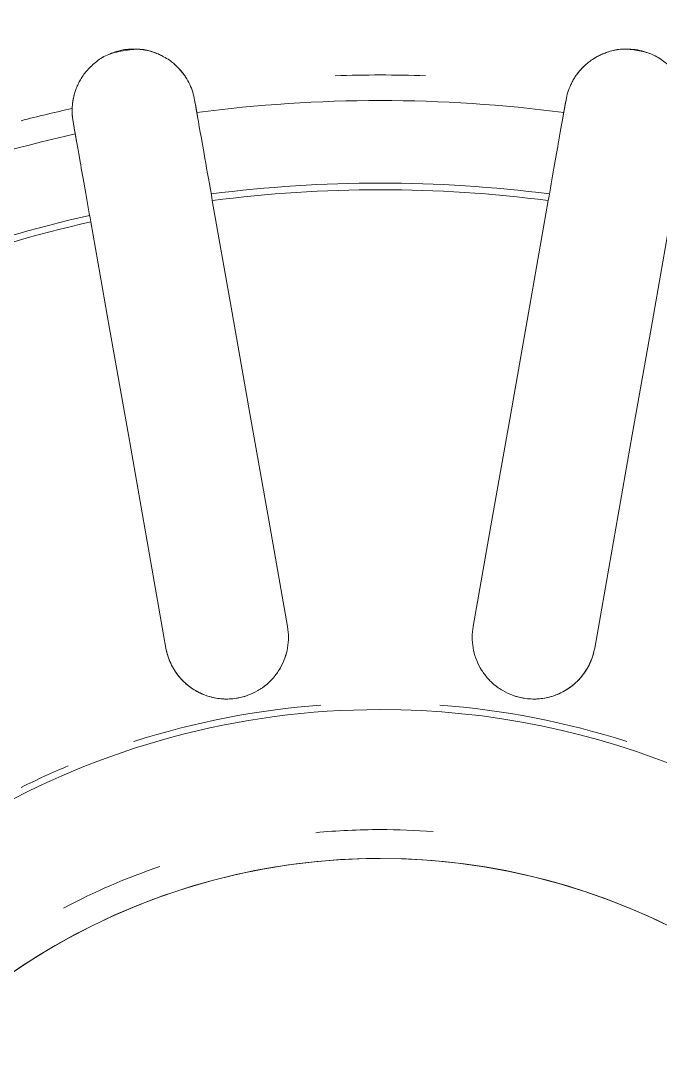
# Model space of a CAD drawing. Header units: millimetres. Extents: x -11245 to 8231, y -22520 to -3800.
# Drawn here: x -7545.36 to -7529.81, y -15394.64 to -15369.56 of the extents above; entities that cross this region are included whole.
import ezdxf

# ---------------------------------------------------------------- set-up
doc = ezdxf.new("R2010")
doc.units = ezdxf.units.MM
for name, color, linetype, lineweight in [('A-DETL-THIN', 151, 'Continuous', 9), ('A-GENM', 13, 'Continuous', 9), ('G-IMPT', 8, 'Continuous', 9)]:
    doc.layers.add(name, color=color, linetype=linetype, lineweight=lineweight)

# ---------------------------------------------------------------- blocks, each defined once
blk = doc.blocks.new('CRT_MGN_COZ_Fogão a lenha completo - CRT_MGN_COZ_Fogão a lenha completo-5005769-PONTOS ELÉTRICOS TÉRREO')
at = {"layer": 'G-IMPT', "flags": 128}
for points in [[(2496.77, -48.799), (2497.127, -49.32), (2497.464, -49.855), (2497.779, -50.403), (2498.071, -50.963), (2498.342, -51.534), (2498.589, -52.116), (2498.812, -52.707), (2499.012, -53.307), (2499.187, -53.914), (2499.339, -54.527), (2499.465, -55.147), (2499.567, -55.77), (2499.644, -56.398), (2499.695, -57.027), (2499.721, -57.659), (2499.725, -58)], [(2517.64, -50.532), (2517.488, -50.559), (2517.336, -50.586)], [(2515.197, -50.963), (2512.608, -51.419), (2510.018, -51.876), (2507.428, -52.333), (2504.838, -52.789)], [(2517.857, -53.54), (2518.009, -53.513), (2518.161, -53.486)], [(2505.359, -55.744), (2507.949, -55.287), (2510.539, -54.83), (2513.129, -54.374), (2515.718, -53.917)], [(2499.725, -58), (2499.712, -58.632), (2499.674, -59.263), (2499.611, -59.891), (2499.523, -60.517), (2499.41, -61.139), (2499.272, -61.756), (2499.11, -62.366), (2498.923, -62.97), (2498.712, -63.566), (2498.478, -64.153), (2498.22, -64.73), (2497.94, -65.296), (2497.637, -65.851), (2497.312, -66.393), (2496.965, -66.921), (2496.598, -67.436), (2496.211, -67.935), (2495.804, -68.418), (2495.377, -68.885), (2494.933, -69.334)], [(2505.359, -60.256), (2507.949, -60.713), (2510.539, -61.17), (2513.129, -61.626), (2515.718, -62.083)], [(2517.857, -62.46), (2518.009, -62.487), (2518.161, -62.514)], [(2515.197, -65.037), (2512.608, -64.581), (2510.018, -64.124), (2507.428, -63.667), (2504.838, -63.211)]]:
    blk.add_lwpolyline(points, dxfattribs=at)
at = {"layer": 'G-IMPT'}
for radius, start, end in [(57.5, 63.74859, 180), (56.5, 0, 180), (42, 0, 180), (41.108, 360, 180), (41, 270, 90), (41, 360, 90), (40.608, 360, 180), (39.099, 0, 180), (39.72, 0, 49.8953), (19.418, 360, 180), (15.8, 270, 90), (34.223, 12.5121, 27.4879), (32.054, 12.6822, 27.3178), (32.216, 12.6687, 27.3313), (19.579, 22.7883, 26.4773), (34.845, 12.4126, 14.5132), (16.5, 18.9474, 27.8205), (19.579, 4.2352, 17.8165), (34.223, 360, 7.4879), (32.054, 360, 7.3178), (32.216, 360, 7.3313), (16.5, 360, 5.4571), (34.845, 360, 1.8043), (57.5, 180, 296.25141), (56.5, 180, 0), (41.108, 180, 360), (40.608, 180, 0), (39.099, 180, 360), (19.418, 180, 0), (41, 270, 0), (42, 270, 0), (16.5, 355.5301, 360), (32.054, 352.6822, 360), (32.216, 352.6687, 360), (34.223, 352.5121, 360), (34.845, 358.1957, 0), (19.579, 342.1835, 355.7648)]:
    blk.add_arc((2483.925, -58), radius, start, end, dxfattribs=at)
for points, knots in [([(2515.197, -50.963), (2515.746, -50.866), (2516.59, -50.717), (2517.162, -50.616), (2517.336, -50.586)], [-1, -1, -1, -1, -0.4, 0, 0, 0, 0]), ([(2518.161, -53.486), (2518.291, -53.465), (2518.478, -53.404), (2518.689, -53.289), (2518.807, -53.208), (2518.891, -53.137), (2518.974, -53.059), (2519.055, -52.974), (2519.139, -52.868), (2519.204, -52.753), (2519.27, -52.62), (2519.327, -52.487), (2519.375, -52.327), (2519.399, -52.159), (2519.392, -51.966), (2519.364, -51.75), (2519.316, -51.537), (2519.256, -51.354), (2519.177, -51.205), (2519.077, -51.071), (2518.968, -50.957), (2518.863, -50.856), (2518.762, -50.773), (2518.656, -50.708), (2518.55, -50.656), (2518.445, -50.61), (2518.342, -50.572), (2518.204, -50.537), (2517.966, -50.501), (2517.769, -50.508), (2517.64, -50.532)], [-1, -1, -1, -1, -0.888889, -0.833333, -0.805556, -0.777778, -0.75, -0.722222, -0.694444, -0.659722, -0.638889, -0.611111, -0.583333, -0.555556, -0.527778, -0.5, -0.472222, -0.444444, -0.416667, -0.388889, -0.361111, -0.333333, -0.305556, -0.277778, -0.25, -0.222222, -0.194444, -0.166667, -0.111111, 0, 0, 0, 0]), ([(2504.838, -52.789), (2504.618, -52.828), (2504.326, -52.95), (2504.029, -53.204), (2503.894, -53.368), (2503.802, -53.507), (2503.726, -53.654), (2503.668, -53.804), (2503.627, -53.966), (2503.602, -54.133), (2503.595, -54.295), (2503.609, -54.461), (2503.64, -54.627), (2503.696, -54.815), (2503.797, -55.026), (2503.949, -55.244), (2504.138, -55.427), (2504.426, -55.628), (2504.843, -55.774), (2505.183, -55.775), (2505.359, -55.744)], [-1, -1, -1, -1, -0.861111, -0.791667, -0.756944, -0.722222, -0.6875, -0.652778, -0.618056, -0.583333, -0.548611, -0.513889, -0.479167, -0.444444, -0.388889, -0.333333, -0.277778, -0.222222, -0.111111, 0, 0, 0, 0]), ([(2504.838, -52.789), (2504.711, -52.812), (2504.524, -52.87), (2504.296, -52.994), (2504.139, -53.108), (2503.996, -53.243), (2503.831, -53.446), (2503.655, -53.777), (2503.567, -54.262), (2503.66, -54.794), (2503.887, -55.182), (2504.137, -55.428), (2504.353, -55.577), (2504.591, -55.686), (2504.759, -55.73), (2504.844, -55.745)], [-1, -1, -1, -1, -0.9166667, -0.875, -0.8333333, -0.7916667, -0.75, -0.6666667, -0.5555556, -0.4444444, -0.3333333, -0.2777778, -0.2222222, -0.1666667, -0.1111111, -0.1111111, -0.1111111, -0.1111111]), ([(2517.857, -53.54), (2517.596, -53.586), (2516.95, -53.7), (2516.085, -53.853), (2515.718, -53.917)], [-1, -1, -1, -1, -0.4, 0, 0, 0, 0]), ([(2504.838, -63.211), (2504.711, -63.188), (2504.524, -63.13), (2504.296, -63.006), (2504.139, -62.892), (2503.996, -62.757), (2503.831, -62.554), (2503.655, -62.223), (2503.567, -61.738), (2503.66, -61.206), (2503.887, -60.818), (2504.137, -60.572), (2504.353, -60.423), (2504.591, -60.314), (2504.927, -60.226), (2505.19, -60.226), (2505.359, -60.256)], [-1, -1, -1, -1, -0.916667, -0.875, -0.833333, -0.791667, -0.75, -0.666667, -0.555556, -0.444444, -0.333333, -0.277778, -0.222222, -0.166667, -0.111111, 0, 0, 0, 0]), ([(2504.838, -63.211), (2504.618, -63.172), (2504.326, -63.05), (2504.029, -62.796), (2503.894, -62.632), (2503.802, -62.493), (2503.726, -62.346), (2503.668, -62.196), (2503.627, -62.034), (2503.602, -61.867), (2503.595, -61.705), (2503.609, -61.539), (2503.64, -61.373), (2503.696, -61.185), (2503.797, -60.974), (2503.949, -60.756), (2504.138, -60.573), (2504.426, -60.372), (2504.676, -60.284), (2504.844, -60.255)], [-1, -1, -1, -1, -0.8611111, -0.7916667, -0.7569444, -0.7222222, -0.6875, -0.6527778, -0.6180556, -0.5833333, -0.5486111, -0.5138889, -0.4791667, -0.4444444, -0.3888889, -0.3333333, -0.2777778, -0.2222222, -0.1111111, -0.1111111, -0.1111111, -0.1111111]), ([(2515.718, -62.083), (2516.267, -62.18), (2517.111, -62.329), (2517.683, -62.429), (2517.857, -62.46)], [-1, -1, -1, -1, -0.4, 0, 0, 0, 0]), ([(2518.161, -62.514), (2518.224, -62.525), (2518.35, -62.555), (2518.508, -62.616), (2518.629, -62.678), (2518.718, -62.731), (2518.805, -62.792), (2518.891, -62.862), (2518.974, -62.941), (2519.052, -63.027), (2519.133, -63.132), (2519.206, -63.247), (2519.272, -63.378), (2519.324, -63.509), (2519.369, -63.667), (2519.397, -63.839), (2519.405, -64.035), (2519.384, -64.251), (2519.33, -64.461), (2519.256, -64.643), (2519.171, -64.795), (2519.074, -64.93), (2518.972, -65.045), (2518.864, -65.144), (2518.757, -65.225), (2518.653, -65.29), (2518.55, -65.345), (2518.446, -65.39), (2518.34, -65.426), (2518.238, -65.454), (2518.136, -65.473), (2518.001, -65.49), (2517.832, -65.494), (2517.703, -65.479), (2517.64, -65.468)], [-1, -1, -1, -1, -0.944444, -0.888889, -0.861111, -0.833333, -0.805556, -0.777778, -0.75, -0.722222, -0.694444, -0.659722, -0.638889, -0.611111, -0.583333, -0.555556, -0.527778, -0.5, -0.472222, -0.444444, -0.416667, -0.388889, -0.361111, -0.333333, -0.305556, -0.277778, -0.25, -0.222222, -0.194444, -0.166667, -0.138889, -0.111111, -0.055556, 0, 0, 0, 0])]:
    blk.add_open_spline(points, degree=3, knots=knots, dxfattribs=at)
for points in [[(2517.64, -50.532), (2517.501, -50.556), (2517.347, -50.584), (2517.178, -50.613)], [(2517.955, -50.51), (2517.908, -50.508), (2517.808, -50.509), (2517.698, -50.522), (2517.64, -50.532)], [(2518.289, -50.56), (2518.233, -50.545), (2518.119, -50.522), (2518.009, -50.512), (2517.955, -50.51)], [(2519.268, -52.627), (2519.285, -52.589), (2519.317, -52.51), (2519.356, -52.381), (2519.385, -52.24), (2519.401, -52.092), (2519.402, -51.926), (2519.382, -51.749), (2519.34, -51.575), (2519.302, -51.472), (2519.282, -51.424)], [(2518.761, -53.238), (2518.785, -53.221), (2518.833, -53.186), (2518.902, -53.127), (2518.969, -53.063), (2519.014, -53.015), (2519.036, -52.99)], [(2517.699, -53.568), (2517.868, -53.538), (2518.022, -53.511), (2518.161, -53.486)], [(2518.161, -62.514), (2518.022, -62.489), (2517.868, -62.462), (2517.699, -62.432)], [(2518.762, -62.762), (2518.785, -62.779), (2518.833, -62.815), (2518.903, -62.873), (2518.971, -62.937), (2519.015, -62.985), (2519.036, -63.01)], [(2519.268, -63.374), (2519.284, -63.412), (2519.315, -63.492), (2519.357, -63.623), (2519.389, -63.764), (2519.402, -63.91), (2519.394, -64.073), (2519.37, -64.251), (2519.332, -64.426), (2519.3, -64.53), (2519.281, -64.578)]]:
    blk.add_open_spline(points, degree=3, dxfattribs=at)
blk = doc.blocks.new('CRT_MGN_COZ_Fogão a lenha completo - CRT_MGN_COZ_Fogão a lenha completo-V30-PONTOS ELÉTRICOS TÉRREO')
at = {"layer": 'G-IMPT', "flags": 128}
for points in [[(2496.77, -48.799), (2497.127, -49.32), (2497.464, -49.855), (2497.779, -50.403), (2498.071, -50.963), (2498.342, -51.534), (2498.589, -52.116), (2498.812, -52.707), (2499.012, -53.307), (2499.187, -53.914), (2499.339, -54.527), (2499.465, -55.147), (2499.567, -55.77), (2499.644, -56.398), (2499.695, -57.027), (2499.721, -57.659), (2499.725, -58)], [(2517.64, -50.532), (2517.488, -50.559), (2517.336, -50.586)], [(2515.197, -50.963), (2512.608, -51.419), (2510.018, -51.876), (2507.428, -52.333), (2504.838, -52.789)], [(2517.857, -53.54), (2518.009, -53.513), (2518.161, -53.486)], [(2505.359, -55.744), (2507.949, -55.287), (2510.539, -54.83), (2513.129, -54.374), (2515.718, -53.917)], [(2499.725, -58), (2499.712, -58.632), (2499.674, -59.263), (2499.611, -59.891), (2499.523, -60.517), (2499.41, -61.139), (2499.272, -61.756), (2499.11, -62.366), (2498.923, -62.97), (2498.712, -63.566), (2498.478, -64.153), (2498.22, -64.73), (2497.94, -65.296), (2497.637, -65.851), (2497.312, -66.393), (2496.965, -66.921), (2496.598, -67.436), (2496.211, -67.935), (2495.804, -68.418), (2495.377, -68.885), (2494.933, -69.334)], [(2505.359, -60.256), (2507.949, -60.713), (2510.539, -61.17), (2513.129, -61.626), (2515.718, -62.083)], [(2517.857, -62.46), (2518.009, -62.487), (2518.161, -62.514)], [(2515.197, -65.037), (2512.608, -64.581), (2510.018, -64.124), (2507.428, -63.667), (2504.838, -63.211)]]:
    blk.add_lwpolyline(points, dxfattribs=at)
at = {"layer": 'G-IMPT'}
for radius, start, end in [(57.5, 63.74859, 180), (56.5, 0, 180), (42, 0, 180), (41.108, 360, 180), (41, 270, 90), (41, 360, 90), (40.608, 360, 180), (39.099, 0, 180), (39.72, 0, 49.8953), (19.418, 360, 180), (15.8, 270, 90), (34.223, 12.5121, 27.4879), (32.054, 12.6822, 27.3178), (32.216, 12.6687, 27.3313), (19.579, 22.7883, 26.4773), (34.845, 12.4126, 14.5132), (16.5, 18.9474, 27.8205), (19.579, 4.2352, 17.8165), (34.223, 360, 7.4879), (32.054, 360, 7.3178), (32.216, 360, 7.3313), (16.5, 360, 5.4571), (34.845, 360, 1.8043), (57.5, 180, 296.25141), (56.5, 180, 0), (41.108, 180, 360), (40.608, 180, 0), (39.099, 180, 360), (19.418, 180, 0), (41, 270, 0), (42, 270, 0), (16.5, 355.5301, 360), (32.054, 352.6822, 360), (32.216, 352.6687, 360), (34.223, 352.5121, 360), (34.845, 358.1957, 0), (19.579, 342.1835, 355.7648)]:
    blk.add_arc((2483.925, -58), radius, start, end, dxfattribs=at)
for points, knots in [([(2515.197, -50.963), (2515.746, -50.866), (2516.59, -50.717), (2517.162, -50.616), (2517.336, -50.586)], [-1, -1, -1, -1, -0.4, 0, 0, 0, 0]), ([(2518.161, -53.486), (2518.291, -53.465), (2518.478, -53.404), (2518.689, -53.289), (2518.807, -53.208), (2518.891, -53.137), (2518.974, -53.059), (2519.055, -52.974), (2519.139, -52.868), (2519.204, -52.753), (2519.27, -52.62), (2519.327, -52.487), (2519.375, -52.327), (2519.399, -52.159), (2519.392, -51.966), (2519.364, -51.75), (2519.316, -51.537), (2519.256, -51.354), (2519.177, -51.205), (2519.077, -51.071), (2518.968, -50.957), (2518.863, -50.856), (2518.762, -50.773), (2518.656, -50.708), (2518.55, -50.656), (2518.445, -50.61), (2518.342, -50.572), (2518.204, -50.537), (2517.966, -50.501), (2517.769, -50.508), (2517.64, -50.532)], [-1, -1, -1, -1, -0.888889, -0.833333, -0.805556, -0.777778, -0.75, -0.722222, -0.694444, -0.659722, -0.638889, -0.611111, -0.583333, -0.555556, -0.527778, -0.5, -0.472222, -0.444444, -0.416667, -0.388889, -0.361111, -0.333333, -0.305556, -0.277778, -0.25, -0.222222, -0.194444, -0.166667, -0.111111, 0, 0, 0, 0]), ([(2504.838, -52.789), (2504.618, -52.828), (2504.326, -52.95), (2504.029, -53.204), (2503.894, -53.368), (2503.802, -53.507), (2503.726, -53.654), (2503.668, -53.804), (2503.627, -53.966), (2503.602, -54.133), (2503.595, -54.295), (2503.609, -54.461), (2503.64, -54.627), (2503.696, -54.815), (2503.797, -55.026), (2503.949, -55.244), (2504.138, -55.427), (2504.426, -55.628), (2504.843, -55.774), (2505.183, -55.775), (2505.359, -55.744)], [-1, -1, -1, -1, -0.861111, -0.791667, -0.756944, -0.722222, -0.6875, -0.652778, -0.618056, -0.583333, -0.548611, -0.513889, -0.479167, -0.444444, -0.388889, -0.333333, -0.277778, -0.222222, -0.111111, 0, 0, 0, 0]), ([(2504.838, -52.789), (2504.711, -52.812), (2504.524, -52.87), (2504.296, -52.994), (2504.139, -53.108), (2503.996, -53.243), (2503.831, -53.446), (2503.655, -53.777), (2503.567, -54.262), (2503.66, -54.794), (2503.887, -55.182), (2504.137, -55.428), (2504.353, -55.577), (2504.591, -55.686), (2504.759, -55.73), (2504.844, -55.745)], [-1, -1, -1, -1, -0.9166667, -0.875, -0.8333333, -0.7916667, -0.75, -0.6666667, -0.5555556, -0.4444444, -0.3333333, -0.2777778, -0.2222222, -0.1666667, -0.1111111, -0.1111111, -0.1111111, -0.1111111]), ([(2517.857, -53.54), (2517.596, -53.586), (2516.95, -53.7), (2516.085, -53.853), (2515.718, -53.917)], [-1, -1, -1, -1, -0.4, 0, 0, 0, 0]), ([(2504.838, -63.211), (2504.711, -63.188), (2504.524, -63.13), (2504.296, -63.006), (2504.139, -62.892), (2503.996, -62.757), (2503.831, -62.554), (2503.655, -62.223), (2503.567, -61.738), (2503.66, -61.206), (2503.887, -60.818), (2504.137, -60.572), (2504.353, -60.423), (2504.591, -60.314), (2504.927, -60.226), (2505.19, -60.226), (2505.359, -60.256)], [-1, -1, -1, -1, -0.916667, -0.875, -0.833333, -0.791667, -0.75, -0.666667, -0.555556, -0.444444, -0.333333, -0.277778, -0.222222, -0.166667, -0.111111, 0, 0, 0, 0]), ([(2504.838, -63.211), (2504.618, -63.172), (2504.326, -63.05), (2504.029, -62.796), (2503.894, -62.632), (2503.802, -62.493), (2503.726, -62.346), (2503.668, -62.196), (2503.627, -62.034), (2503.602, -61.867), (2503.595, -61.705), (2503.609, -61.539), (2503.64, -61.373), (2503.696, -61.185), (2503.797, -60.974), (2503.949, -60.756), (2504.138, -60.573), (2504.426, -60.372), (2504.676, -60.284), (2504.844, -60.255)], [-1, -1, -1, -1, -0.8611111, -0.7916667, -0.7569444, -0.7222222, -0.6875, -0.6527778, -0.6180556, -0.5833333, -0.5486111, -0.5138889, -0.4791667, -0.4444444, -0.3888889, -0.3333333, -0.2777778, -0.2222222, -0.1111111, -0.1111111, -0.1111111, -0.1111111]), ([(2515.718, -62.083), (2516.267, -62.18), (2517.111, -62.329), (2517.683, -62.429), (2517.857, -62.46)], [-1, -1, -1, -1, -0.4, 0, 0, 0, 0]), ([(2518.161, -62.514), (2518.224, -62.525), (2518.35, -62.555), (2518.508, -62.616), (2518.629, -62.678), (2518.718, -62.731), (2518.805, -62.792), (2518.891, -62.862), (2518.974, -62.941), (2519.052, -63.027), (2519.133, -63.132), (2519.206, -63.247), (2519.272, -63.378), (2519.324, -63.509), (2519.369, -63.667), (2519.397, -63.839), (2519.405, -64.035), (2519.384, -64.251), (2519.33, -64.461), (2519.256, -64.643), (2519.171, -64.795), (2519.074, -64.93), (2518.972, -65.045), (2518.864, -65.144), (2518.757, -65.225), (2518.653, -65.29), (2518.55, -65.345), (2518.446, -65.39), (2518.34, -65.426), (2518.238, -65.454), (2518.136, -65.473), (2518.001, -65.49), (2517.832, -65.494), (2517.703, -65.479), (2517.64, -65.468)], [-1, -1, -1, -1, -0.944444, -0.888889, -0.861111, -0.833333, -0.805556, -0.777778, -0.75, -0.722222, -0.694444, -0.659722, -0.638889, -0.611111, -0.583333, -0.555556, -0.527778, -0.5, -0.472222, -0.444444, -0.416667, -0.388889, -0.361111, -0.333333, -0.305556, -0.277778, -0.25, -0.222222, -0.194444, -0.166667, -0.138889, -0.111111, -0.055556, 0, 0, 0, 0])]:
    blk.add_open_spline(points, degree=3, knots=knots, dxfattribs=at)
for points in [[(2517.64, -50.532), (2517.501, -50.556), (2517.347, -50.584), (2517.178, -50.613)], [(2517.955, -50.51), (2517.908, -50.508), (2517.808, -50.509), (2517.698, -50.522), (2517.64, -50.532)], [(2518.289, -50.56), (2518.233, -50.545), (2518.119, -50.522), (2518.009, -50.512), (2517.955, -50.51)], [(2519.268, -52.627), (2519.285, -52.589), (2519.317, -52.51), (2519.356, -52.381), (2519.385, -52.24), (2519.401, -52.092), (2519.402, -51.926), (2519.382, -51.749), (2519.34, -51.575), (2519.302, -51.472), (2519.282, -51.424)], [(2518.761, -53.238), (2518.785, -53.221), (2518.833, -53.186), (2518.902, -53.127), (2518.969, -53.063), (2519.014, -53.015), (2519.036, -52.99)], [(2517.699, -53.568), (2517.868, -53.538), (2518.022, -53.511), (2518.161, -53.486)], [(2518.161, -62.514), (2518.022, -62.489), (2517.868, -62.462), (2517.699, -62.432)], [(2518.762, -62.762), (2518.785, -62.779), (2518.833, -62.815), (2518.903, -62.873), (2518.971, -62.937), (2519.015, -62.985), (2519.036, -63.01)], [(2519.268, -63.374), (2519.284, -63.412), (2519.315, -63.492), (2519.357, -63.623), (2519.389, -63.764), (2519.402, -63.91), (2519.394, -64.073), (2519.37, -64.251), (2519.332, -64.426), (2519.3, -64.53), (2519.281, -64.578)]]:
    blk.add_open_spline(points, degree=3, dxfattribs=at)

msp = doc.modelspace()

# ---------------------------------------------------------------- linework, layer by layer
at = {"layer": 'A-DETL-THIN'}
msp.add_arc((-5253.315, -15838.651), 3239.863, 130.202579, 229.797421, dxfattribs=at)

# ---------------------------------------------------------------- block references
at = {"layer": 'A-GENM', "color": 55, "rotation": 89.99999999999928}
for name in ['CRT_MGN_COZ_Fogão a lenha completo - CRT_MGN_COZ_Fogão a lenha completo-5005769-PONTOS ELÉTRICOS TÉRREO', 'CRT_MGN_COZ_Fogão a lenha completo - CRT_MGN_COZ_Fogão a lenha completo-V30-PONTOS ELÉTRICOS TÉRREO']:
    msp.add_blockref(name, (-7594.62, -17889.651), dxfattribs=at)

doc.saveas('drawing.dxf')
